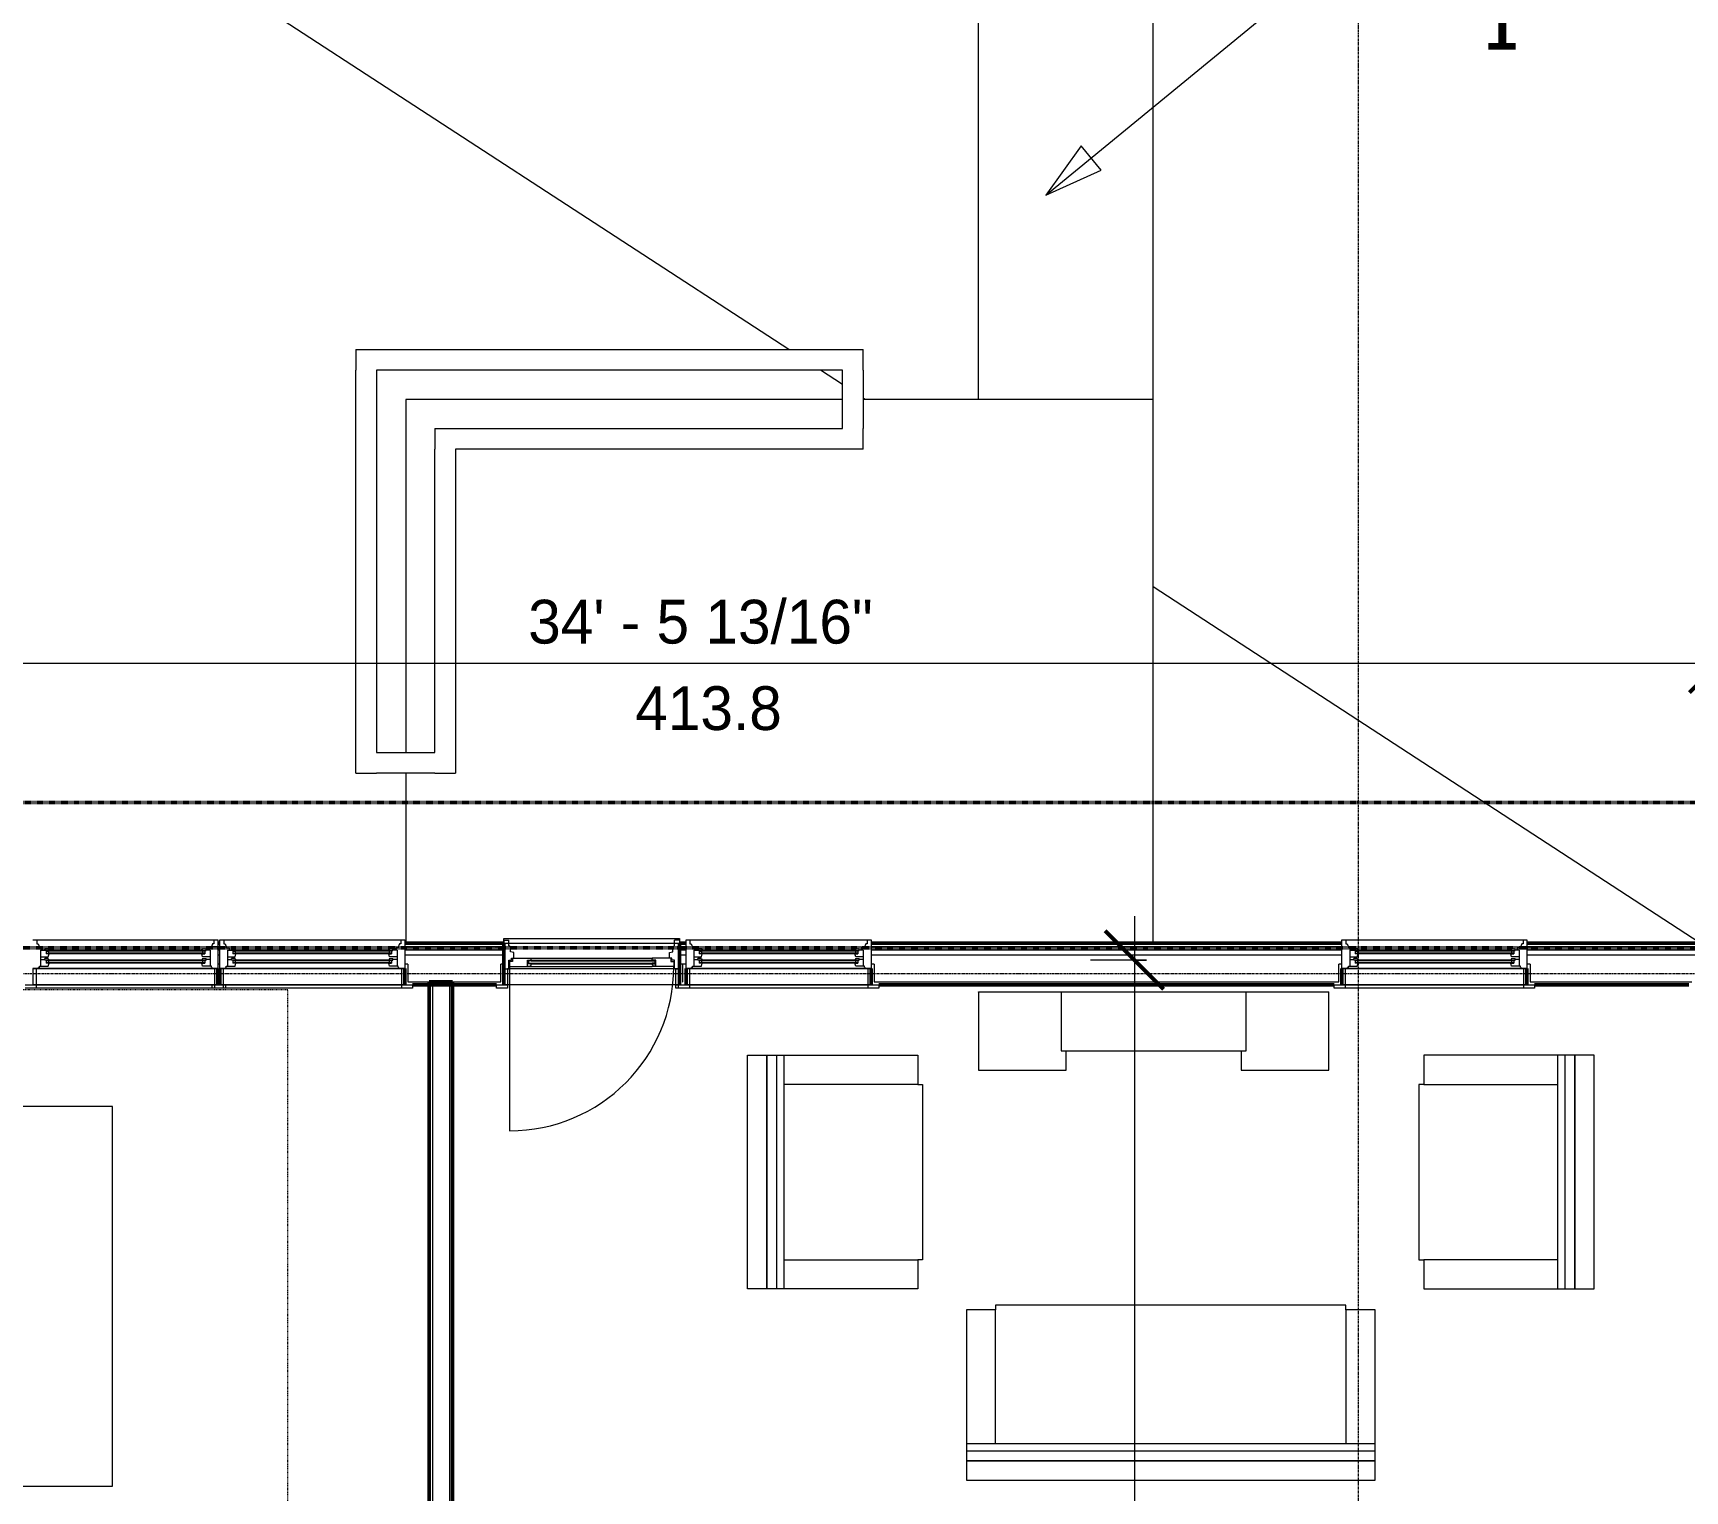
# Model space of a CAD drawing. Header units: inches. Extents: x -4266 to -1814, y 9706 to 12441.
# Drawn here: x -2445.7 to -2106.3, y 10709.9 to 11009.5 of the extents above; entities that cross this region are included whole.
import ezdxf

# ---------------------------------------------------------------- set-up
doc = ezdxf.new("R2010")
doc.units = ezdxf.units.IN
doc.header["$MEASUREMENT"] = 0
for name, pattern in [('Dash', [0.25, 0.125, -0.125]), ('Dash 1_16_', [0.125, 0.0625, -0.0625]), ('Grid Line 1_2_', [0.875, 0.5, -0.125, 0.125, -0.125])]:
    doc.linetypes.add(name, pattern=pattern)
for name, color, linetype, lineweight in [('A-ANNO-DIMS', 211, 'Continuous', 9), ('A-ANNO-DIMS-96', 211, 'Continuous', 9), ('A-DOOR-1', 7, 'Continuous', 9), ('A-DOOR-2', 50, 'Continuous', 20), ('A-DOOR-FRAM-1', 50, 'Continuous', 20), ('A-DOOR-FRAM-2', 7, 'Continuous', 9), ('A-DOOR-GLAZ-1', 7, 'Continuous', 9), ('A-FLOR-2', 10, 'Continuous', 13), ('A-GLAZ-1', 7, 'Continuous', 9), ('A-GLAZ-2', 50, 'Continuous', 20), ('A-WALL-3', 250, 'Continuous', 50), ('A-WALL-4', 10, 'Continuous', 13), ('C-PROP-LINE-2', 91, 'Dash 1_16_', 50), ('G-ANNO-TEXT', 231, 'Continuous', 9), ('I-FURN', 30, 'Continuous', 9), ('I-FURN-1', 7, 'Continuous', 9), ('I-FURN-HDLN-1', 7, 'Dash', 9), ('S-GRID-1', 1, 'Grid Line 1_2_', 9)]:
    doc.layers.add(name, color=color, linetype=linetype, lineweight=lineweight)
doc.styles.add('Century Gothic', font='ufonts.com_century-gothic.ttf', dxfattribs={"height": 9})
doc.styles.add('Century Gothic_B', font='GOTHICB.TTF', dxfattribs={"height": 9})
doc.dimstyles.new('OD__1_16__Tol__', dxfattribs={"dimscale": 12, "dimtxt": 9.397514, "dimasz": 1, "dimexe": 0.75, "dimexo": 0.5, "dimgap": 0.125, "dimtad": 1, "dimdec": 4, "dimrnd": 0.0625, "dimzin": 3, "dimdsep": 46, "dimlunit": 4, "dimtxsty": 'Century Gothic', "dimblk1": 'OBLIQUE', "dimblk2": 'OBLIQUE', "dimsah": 1, "dimcen": 0.09, "dimdle": 0.75, "dimazin": 0, "dimtfac": 1, "dimtdec": 4, "dimtix": 1, "dimtmove": 0, "dimatfit": 3, "dimfxl": 1, "dimtvp": 1, "dimtfill": 1, "dimfrac": 2, "dimtolj": 1, "dimtzin": 0, "dimarcsym": 2})

# ---------------------------------------------------------------- blocks, each defined once
blk = doc.blocks.new('DIMBLOCK5-FLOOR PLAN - 1ST FLOOR')
at = {"layer": 'A-ANNO-DIMS-96'}
for p, q in [((-2513.12, 10819.24), (-2513.12, 10888.99)), ((-2099.32, 10824.18), (-2099.32, 10888.99)), ((-2513.12, 10879.99), (-2090.32, 10879.99)), ((-2513.12, 10879.99), (-2513.12, 10819.24)), ((-2099.32, 10879.99), (-2099.32, 10824.18))]:
    blk.add_line(p, q, dxfattribs=at)
at = {"layer": 'A-ANNO-DIMS-96', "lineweight": 50}
for p, q in [((-2513.12, 10879.99), (-2507.12, 10885.99)), ((-2099.32, 10879.99), (-2093.32, 10885.99)), ((-2513.12, 10879.99), (-2519.12, 10873.99)), ((-2099.32, 10879.99), (-2105.32, 10873.99))]:
    blk.add_line(p, q, dxfattribs=at)
at = {"layer": 'A-ANNO-DIMS-96', "color": 0, "char_height": 9, "attachment_point": 1, "line_spacing_factor": 0.984502, "style": 'Century Gothic', "bg_fill": 3, "box_fill_scale": 1.25, "bg_fill_color": 256, "bg_fill_true_color": 13158600, "bg_fill_transparency": 0}
for s, insert, width in [('34\' - 5 13/16"', (-2343.96, 10893.02), 90.5741), ('413.8', (-2321.96, 10875.25), 37.7691)]:
    blk.add_mtext(s, dxfattribs=dict(at, insert=insert, width=width))
blk = doc.blocks.new('_Oblique')
at = {"color": 0, "linetype": 'ByBlock', "lineweight": -2}
blk.add_line((-0.5, -0.5), (0.5, 0.5), dxfattribs=at)
blk = doc.blocks.new('DIMBLOCK19-FLOOR PLAN - 1ST FLOOR')
at = {"layer": 'A-ANNO-DIMS-96', "lineweight": 50}
for p, q in [((-2219.4, 10818.99), (-2225.4, 10824.99)), ((-2219.4, 10818.99), (-2213.4, 10812.99)), ((-2219.4, 10415.79), (-2225.4, 10421.79)), ((-2219.4, 10415.79), (-2213.4, 10409.79))]:
    blk.add_line(p, q, dxfattribs=at)
at = {"layer": 'A-ANNO-DIMS-96'}
for p, q in [((-2219.4, 10827.99), (-2219.4, 10415.79)), ((-2216.92, 10818.99), (-2228.4, 10818.99)), ((-2219.4, 10818.99), (-2216.92, 10818.99)), ((-2216.92, 10415.79), (-2228.4, 10415.79)), ((-2219.4, 10415.79), (-2216.92, 10415.79))]:
    blk.add_line(p, q, dxfattribs=at)
at = {"layer": 'A-ANNO-DIMS-96', "color": 0, "char_height": 9, "attachment_point": 1, "rotation": 90, "line_spacing_factor": 0.984502, "style": 'Century Gothic', "bg_fill": 3, "box_fill_scale": 1.25, "bg_fill_color": 256, "bg_fill_true_color": 13158600, "bg_fill_transparency": 0}
for s, insert, width in [('33\' - 7 3/16"', (-2232.44, 10583.16), 82.1611), ('403.2', (-2214.67, 10601.65), 37.7691)]:
    blk.add_mtext(s, dxfattribs=dict(at, insert=insert, width=width))

msp = doc.modelspace()

# ---------------------------------------------------------------- linework, layer by layer
at = {"layer": 'A-FLOR-2'}
for p, q in [((-2215.52374, 10934.1894), (-2215.52374, 11164.5894)), ((-2251.52374, 11077.2894), (-2251.52374, 10934.1894)), ((-2290.43138, 10944.4394), (-2445.48905, 11045.41352)), ((-2279.37374, 10937.23862), (-2283.90501, 10940.1894)), ((-2279.37374, 10934.1894), (-2369.12374, 10934.1894)), ((-2274.6913, 10934.1894), (-2275.12374, 10934.471)), ((-2215.52374, 10934.1894), (-2275.12374, 10934.1894))]:
    msp.add_line(p, q, dxfattribs=at)
at = {"layer": 'A-WALL-4'}
for p, q in [((-2379.37374, 10944.4394), (-2275.12374, 10944.4394)), ((-2379.37374, 10944.4394), (-2379.37374, 10940.1894)), ((-2275.12374, 10940.1894), (-2275.12374, 10944.4394)), ((-2279.37374, 10940.1894), (-2375.12374, 10940.1894)), ((-2279.37374, 10928.1894), (-2279.37374, 10940.1894)), ((-2275.12374, 10940.1894), (-2275.12374, 10928.1894)), ((-2363.12374, 10928.1894), (-2279.37374, 10928.1894)), ((-2363.12374, 10928.1894), (-2363.12374, 10923.9394)), ((-2275.12374, 10923.9394), (-2275.12374, 10928.1894)), ((-2275.12374, 10923.9394), (-2358.87374, 10923.9394))]:
    msp.add_line(p, q, dxfattribs=at)
at = {"layer": 'G-ANNO-TEXT'}
for p, q in [((-2237.55947, 10976.16999), (-2185.87802, 11018.62261)), ((-2230.32769, 10986.27148), (-2237.55947, 10976.16999)), ((-2226.24582, 10981.30224), (-2230.32769, 10986.27148)), ((-2237.55947, 10976.16999), (-2226.24582, 10981.30224))]:
    msp.add_line(p, q, dxfattribs=at)
at = {"layer": 'I-FURN'}
for p, q in [((-2294.92374, 10799.4144), (-2294.92374, 10751.4144)), ((-2294.92374, 10799.4144), (-2291.42374, 10799.4144)), ((-2294.92374, 10751.4144), (-2294.92374, 10799.4144)), ((-2292.92374, 10799.4144), (-2292.92374, 10751.4144)), ((-2291.42374, 10799.4144), (-2263.92374, 10799.4144)), ((-2291.42374, 10799.4144), (-2291.42374, 10751.4144)), ((-2263.92374, 10799.4144), (-2263.92374, 10793.4144)), ((-2132.42374, 10799.4144), (-2159.92374, 10799.4144)), ((-2159.92374, 10799.4144), (-2159.92374, 10793.4144)), ((-2128.92374, 10799.4144), (-2132.42374, 10799.4144)), ((-2132.42374, 10799.4144), (-2132.42374, 10751.4144)), ((-2130.92374, 10799.4144), (-2130.92374, 10751.4144)), ((-2128.92374, 10799.4144), (-2128.92374, 10751.4144)), ((-2128.92374, 10751.4144), (-2128.92374, 10799.4144)), ((-2263.92374, 10793.4144), (-2291.42374, 10793.4144)), ((-2263.92374, 10793.4144), (-2262.92374, 10793.4144)), ((-2262.92374, 10793.4144), (-2262.92374, 10757.4144)), ((-2159.92374, 10793.4144), (-2160.92374, 10793.4144)), ((-2160.92374, 10793.4144), (-2160.92374, 10757.4144)), ((-2159.92374, 10793.4144), (-2132.42374, 10793.4144)), ((-2291.42374, 10757.4144), (-2263.92374, 10757.4144)), ((-2262.92374, 10757.4144), (-2263.92374, 10757.4144)), ((-2263.92374, 10757.4144), (-2263.92374, 10751.4144)), ((-2160.92374, 10757.4144), (-2159.92374, 10757.4144)), ((-2132.42374, 10757.4144), (-2159.92374, 10757.4144)), ((-2159.92374, 10757.4144), (-2159.92374, 10751.4144)), ((-2291.42374, 10751.4144), (-2294.92374, 10751.4144)), ((-2263.92374, 10751.4144), (-2291.42374, 10751.4144)), ((-2159.92374, 10751.4144), (-2132.42374, 10751.4144)), ((-2132.42374, 10751.4144), (-2128.92374, 10751.4144)), ((-2247.92374, 10747.0894), (-2253.92374, 10747.0894)), ((-2253.92374, 10747.0894), (-2253.92374, 10719.5894)), ((-2247.92374, 10748.0894), (-2247.92374, 10747.0894)), ((-2247.92374, 10719.5894), (-2247.92374, 10747.0894)), ((-2175.92374, 10747.0894), (-2175.92374, 10748.0894)), ((-2169.92374, 10747.0894), (-2175.92374, 10747.0894)), ((-2175.92374, 10747.0894), (-2175.92374, 10719.5894)), ((-2169.92374, 10719.5894), (-2169.92374, 10747.0894)), ((-2253.92374, 10719.5894), (-2253.92374, 10716.0894)), ((-2169.92374, 10716.0894), (-2169.92374, 10719.5894))]:
    msp.add_line(p, q, dxfattribs=at)
at = {"layer": 'I-FURN-1'}
for p, q in [((-2298.92374, 10799.4144), (-2294.92374, 10799.4144)), ((-2298.92374, 10751.4144), (-2298.92374, 10799.4144)), ((-2197.434, 10800.3644), (-2197.434, 10796.3644)), ((-2124.92374, 10799.4144), (-2128.92374, 10799.4144)), ((-2124.92374, 10751.4144), (-2124.92374, 10799.4144)), ((-2250.7735, 10796.33334), (-2250.28439, 10796.33334)), ((-2250.28439, 10796.33334), (-2250.28439, 10796.36448)), ((-2197.434, 10796.3644), (-2179.434, 10796.3644)), ((-2196.7711, 10796.36448), (-2196.7711, 10796.33259)), ((-2196.7711, 10796.33259), (-2195.77663, 10796.33259)), ((-2195.77663, 10796.33259), (-2195.77663, 10796.36448)), ((-2180.58362, 10796.36448), (-2180.58362, 10796.33334)), ((-2180.58362, 10796.33334), (-2180.09451, 10796.33334)), ((-2429.34989, 10788.8644), (-2508.87374, 10788.8644)), ((-2429.34989, 10710.8644), (-2429.34989, 10788.8644)), ((-2294.92374, 10751.4144), (-2298.92374, 10751.4144)), ((-2128.92374, 10751.4144), (-2124.92374, 10751.4144)), ((-2253.92374, 10716.0894), (-2253.92374, 10712.0894)), ((-2169.92374, 10712.0894), (-2169.92374, 10716.0894)), ((-2508.87374, 10710.8644), (-2429.34989, 10710.8644))]:
    msp.add_line(p, q, dxfattribs=at)

# ---------------------------------------------------------------- texts
at = {"layer": 'G-ANNO-TEXT', "insert": (-2147.41155, 11015.09011), "char_height": 9, "width": 8.787, "attachment_point": 1, "style": 'Century Gothic_B'}
msp.add_mtext('\\fCentury Gothic|b1|i0|c0|p34|;1', dxfattribs=at)

# ---------------------------------------------------------------- dimensions: what is measured, and where the dimension line sits
at = {"layer": 'A-ANNO-DIMS'}
dim = msp.add_linear_dim(base=(-2099.32374, 10879.98515), p1=(-2513.12374, 10813.2394), p2=(-2099.32374, 10818.1769), dimstyle='OD__1_16__Tol__', override={"dimpost": '<>\\X', "dimfxl": 413.829456}, dxfattribs=at)
dim.commit()
dim.dimension.update_dxf_attribs({"geometry": 'DIMBLOCK5-FLOOR PLAN - 1ST FLOOR', "text_midpoint": (-2306.22374, 10879.98515)})

# ---------------------------------------------------------------- next in the draw order: linework, layer by layer
at = {"layer": 'A-DOOR-1'}
msp.add_line((-2347.78624, 10817.64565), (-2347.78624, 10783.89565), dxfattribs=at)
msp.add_arc((-2347.78624, 10817.64565), 33.75, 270, 0, dxfattribs=at)
at = {"layer": 'A-DOOR-2'}
for p, q in [((-2347.16988, 10818.71865), (-2347.78624, 10818.7079)), ((-2347.78624, 10818.7079), (-2347.78624, 10817.64565)), ((-2347.16988, 10819.36415), (-2347.16988, 10818.71865)), ((-2347.16988, 10819.36415), (-2343.34874, 10819.36415)), ((-2344.09874, 10818.9579), (-2343.34874, 10818.9579)), ((-2344.09874, 10817.64565), (-2344.09874, 10818.9579)), ((-2343.34874, 10818.2079), (-2344.09874, 10818.2079)), ((-2343.37974, 10817.9599), (-2343.34874, 10818.1459)), ((-2343.34874, 10819.0519), (-2343.37908, 10819.36415)), ((-2343.34874, 10819.3644), (-2318.47374, 10819.3644)), ((-2343.34874, 10818.9579), (-2343.34874, 10819.0519)), ((-2343.34874, 10818.1459), (-2343.34874, 10818.2079)), ((-2314.65259, 10819.36415), (-2318.47374, 10819.36415)), ((-2318.47374, 10819.0519), (-2318.44339, 10819.36415)), ((-2318.47374, 10818.9579), (-2318.47374, 10819.0519)), ((-2317.72374, 10818.9579), (-2318.47374, 10818.9579)), ((-2318.47374, 10818.2079), (-2317.72374, 10818.2079)), ((-2318.47374, 10818.1459), (-2318.47374, 10818.2079)), ((-2318.44274, 10817.9599), (-2318.47374, 10818.1459)), ((-2317.72374, 10817.64565), (-2317.72374, 10818.9579)), ((-2314.65259, 10819.36415), (-2314.65259, 10818.71865)), ((-2314.65259, 10818.71865), (-2314.03624, 10818.7079)), ((-2314.03624, 10818.7079), (-2314.03624, 10817.64565)), ((-2347.78624, 10817.64565), (-2343.34874, 10817.64565)), ((-2344.09874, 10817.7079), (-2343.58477, 10817.7079)), ((-2344.09874, 10817.64565), (-2344.09874, 10817.7079)), ((-2343.58477, 10817.7079), (-2343.37974, 10817.9599)), ((-2343.34874, 10817.64565), (-2318.47374, 10817.64565)), ((-2314.03624, 10817.64565), (-2318.47374, 10817.64565)), ((-2318.23771, 10817.7079), (-2318.44274, 10817.9599)), ((-2317.72374, 10817.7079), (-2318.23771, 10817.7079)), ((-2317.72374, 10817.64565), (-2317.72374, 10817.7079))]:
    msp.add_line(p, q, dxfattribs=at)
at = {"layer": 'A-DOOR-FRAM-1'}
for p, q in [((-2350.59874, 10821.7394), (-2348.97374, 10821.7394)), ((-2348.97374, 10822.4894), (-2348.97374, 10823.39565)), ((-2348.97374, 10823.39565), (-2312.84874, 10823.39565)), ((-2348.97374, 10823.0519), (-2348.97374, 10817.1769)), ((-2348.97374, 10823.0519), (-2347.94249, 10823.0519)), ((-2347.94249, 10821.93025), (-2347.94249, 10823.0519)), ((-2347.59874, 10821.68955), (-2347.94249, 10821.93025)), ((-2347.59874, 10820.6884), (-2347.59874, 10821.68955)), ((-2314.22374, 10821.68955), (-2313.87999, 10821.93025)), ((-2314.22374, 10820.6884), (-2314.22374, 10821.68955)), ((-2313.87999, 10821.93025), (-2313.87999, 10823.0519)), ((-2312.84874, 10823.0519), (-2313.87999, 10823.0519)), ((-2312.84874, 10823.39565), (-2312.84874, 10822.4894)), ((-2312.84874, 10823.0519), (-2312.84874, 10817.1769)), ((-2311.52296, 10821.7394), (-2312.84874, 10821.7394)), ((-2347.94249, 10818.9589), (-2347.36374, 10818.9589)), ((-2347.94249, 10817.1769), (-2347.94249, 10818.9589)), ((-2346.91124, 10820.53322), (-2347.59874, 10820.6884)), ((-2347.36374, 10818.9589), (-2347.36374, 10819.3959)), ((-2347.36374, 10819.3959), (-2346.91124, 10819.3959)), ((-2346.91124, 10819.3959), (-2346.91124, 10820.53322)), ((-2314.91124, 10820.53322), (-2314.22374, 10820.6884)), ((-2314.91124, 10819.3959), (-2314.91124, 10820.53322)), ((-2314.45874, 10819.3959), (-2314.91124, 10819.3959)), ((-2314.45874, 10818.9589), (-2314.45874, 10819.3959)), ((-2313.87999, 10818.9589), (-2314.45874, 10818.9589)), ((-2313.87999, 10817.1769), (-2313.87999, 10818.9589)), ((-2348.97374, 10817.1769), (-2347.94249, 10817.1769)), ((-2348.84874, 10817.1769), (-2348.97374, 10817.1769)), ((-2313.59874, 10817.1769), (-2348.22374, 10817.1769)), ((-2312.84874, 10817.1769), (-2313.87999, 10817.1769)), ((-2313.22374, 10817.1769), (-2312.84874, 10817.1769)), ((-2312.84874, 10817.1769), (-2312.97374, 10817.1769))]:
    msp.add_line(p, q, dxfattribs=at)
at = {"layer": 'A-DOOR-FRAM-2'}
for p, q in [((-2348.84874, 10813.8644), (-2348.84874, 10817.1769)), ((-2348.84874, 10817.1769), (-2348.22374, 10817.1769)), ((-2348.22374, 10817.1769), (-2348.22374, 10813.8644)), ((-2313.59874, 10813.8644), (-2313.59874, 10817.1769)), ((-2313.59874, 10817.1769), (-2312.97374, 10817.1769)), ((-2312.97374, 10817.1769), (-2312.97374, 10813.8644)), ((-2350.47374, 10813.2394), (-2350.47374, 10813.8644)), ((-2350.47374, 10813.8644), (-2348.22374, 10813.8644)), ((-2348.22374, 10813.2394), (-2350.47374, 10813.2394)), ((-2348.22374, 10813.8644), (-2348.84874, 10813.8644)), ((-2348.22374, 10813.8644), (-2348.22374, 10813.2394)), ((-2313.08546, 10813.8644), (-2313.59874, 10813.8644)), ((-2313.59874, 10813.2394), (-2313.59874, 10813.8644)), ((-2313.59874, 10813.8644), (-2313.08546, 10813.8644)), ((-2313.08546, 10813.2394), (-2313.59874, 10813.2394))]:
    msp.add_line(p, q, dxfattribs=at)
at = {"layer": 'A-DOOR-GLAZ-1'}
for p, q in [((-2343.34874, 10818.8019), (-2344.09874, 10818.8019)), ((-2344.09874, 10818.3644), (-2343.34874, 10818.3644)), ((-2343.88874, 10818.8019), (-2343.88874, 10818.3644)), ((-2343.34874, 10818.95815), (-2318.47374, 10818.95815)), ((-2343.34874, 10818.8019), (-2318.47374, 10818.8019)), ((-2343.34874, 10818.3644), (-2318.47374, 10818.3644)), ((-2343.34874, 10818.20815), (-2318.47374, 10818.20815)), ((-2318.47374, 10818.8019), (-2317.72374, 10818.8019)), ((-2317.72374, 10818.3644), (-2318.47374, 10818.3644)), ((-2317.93374, 10818.8019), (-2317.93374, 10818.3644))]:
    msp.add_line(p, q, dxfattribs=at)
at = {"layer": 'A-FLOR-2'}
for p, q in [((-2369.12374, 10934.1894), (-2369.12374, 10861.6394)), ((-2369.12374, 10857.3894), (-2369.12374, 10822.4894))]:
    msp.add_line(p, q, dxfattribs=at)
at = {"layer": 'A-GLAZ-1'}
for p, q in [((-2443.01671, 10820.8019), (-2442.42296, 10820.8019)), ((-2443.01671, 10820.4269), (-2442.42296, 10820.4269)), ((-2443.01671, 10818.8644), (-2442.42296, 10818.8644)), ((-2443.01671, 10818.4894), (-2442.42296, 10818.4894)), ((-2442.54796, 10820.8019), (-2442.54796, 10820.4269)), ((-2442.54796, 10818.8644), (-2442.54796, 10818.4894)), ((-2411.02452, 10820.9269), (-2442.42296, 10820.9269)), ((-2411.02452, 10820.8019), (-2442.42296, 10820.8019)), ((-2411.02452, 10820.4269), (-2442.42296, 10820.4269)), ((-2411.02452, 10820.3019), (-2442.42296, 10820.3019)), ((-2411.02452, 10818.9894), (-2442.42296, 10818.9894)), ((-2411.02452, 10818.8644), (-2442.42296, 10818.8644)), ((-2411.02452, 10818.4894), (-2442.42296, 10818.4894)), ((-2411.02452, 10818.3644), (-2442.42296, 10818.3644)), ((-2410.43077, 10820.8019), (-2411.02452, 10820.8019)), ((-2410.43077, 10820.4269), (-2411.02452, 10820.4269)), ((-2410.43077, 10818.8644), (-2411.02452, 10818.8644)), ((-2410.43077, 10818.4894), (-2411.02452, 10818.4894)), ((-2410.89952, 10820.8019), (-2410.89952, 10820.4269)), ((-2410.89952, 10818.8644), (-2410.89952, 10818.4894)), ((-2404.61671, 10820.8019), (-2404.02296, 10820.8019)), ((-2404.61671, 10820.4269), (-2404.02296, 10820.4269)), ((-2404.61671, 10818.8644), (-2404.02296, 10818.8644)), ((-2404.61671, 10818.4894), (-2404.02296, 10818.4894)), ((-2404.14796, 10820.8019), (-2404.14796, 10820.4269)), ((-2404.14796, 10818.8644), (-2404.14796, 10818.4894)), ((-2372.62452, 10820.9269), (-2404.02296, 10820.9269)), ((-2372.62452, 10820.8019), (-2404.02296, 10820.8019)), ((-2372.62452, 10820.4269), (-2404.02296, 10820.4269)), ((-2372.62452, 10820.3019), (-2404.02296, 10820.3019)), ((-2372.62452, 10818.9894), (-2404.02296, 10818.9894)), ((-2372.62452, 10818.8644), (-2404.02296, 10818.8644)), ((-2372.62452, 10818.4894), (-2404.02296, 10818.4894)), ((-2372.62452, 10818.3644), (-2404.02296, 10818.3644)), ((-2372.03077, 10820.8019), (-2372.62452, 10820.8019)), ((-2372.03077, 10820.4269), (-2372.62452, 10820.4269)), ((-2372.03077, 10818.8644), (-2372.62452, 10818.8644)), ((-2372.03077, 10818.4894), (-2372.62452, 10818.4894)), ((-2372.49952, 10820.8019), (-2372.49952, 10820.4269)), ((-2372.49952, 10818.8644), (-2372.49952, 10818.4894)), ((-2308.80421, 10820.8019), (-2308.21046, 10820.8019)), ((-2308.80421, 10820.4269), (-2308.21046, 10820.4269)), ((-2308.80421, 10818.8644), (-2308.21046, 10818.8644)), ((-2308.80421, 10818.4894), (-2308.21046, 10818.4894)), ((-2308.33546, 10820.8019), (-2308.33546, 10820.4269)), ((-2308.33546, 10818.8644), (-2308.33546, 10818.4894)), ((-2276.81202, 10820.9269), (-2308.21046, 10820.9269)), ((-2276.81202, 10820.8019), (-2308.21046, 10820.8019)), ((-2276.81202, 10820.4269), (-2308.21046, 10820.4269)), ((-2276.81202, 10820.3019), (-2308.21046, 10820.3019)), ((-2276.81202, 10818.9894), (-2308.21046, 10818.9894)), ((-2276.81202, 10818.8644), (-2308.21046, 10818.8644)), ((-2276.81202, 10818.4894), (-2308.21046, 10818.4894)), ((-2276.81202, 10818.3644), (-2308.21046, 10818.3644)), ((-2276.21827, 10820.8019), (-2276.81202, 10820.8019)), ((-2276.21827, 10820.4269), (-2276.81202, 10820.4269)), ((-2276.21827, 10818.8644), (-2276.81202, 10818.8644)), ((-2276.21827, 10818.4894), (-2276.81202, 10818.4894)), ((-2276.68702, 10820.8019), (-2276.68702, 10820.4269)), ((-2276.68702, 10818.8644), (-2276.68702, 10818.4894)), ((-2174.02921, 10820.8019), (-2173.43546, 10820.8019)), ((-2174.02921, 10820.4269), (-2173.43546, 10820.4269)), ((-2174.02921, 10818.8644), (-2173.43546, 10818.8644)), ((-2174.02921, 10818.4894), (-2173.43546, 10818.4894)), ((-2173.56046, 10820.8019), (-2173.56046, 10820.4269)), ((-2173.56046, 10818.8644), (-2173.56046, 10818.4894)), ((-2142.03702, 10820.9269), (-2173.43546, 10820.9269)), ((-2142.03702, 10820.8019), (-2173.43546, 10820.8019)), ((-2142.03702, 10820.4269), (-2173.43546, 10820.4269)), ((-2142.03702, 10820.3019), (-2173.43546, 10820.3019)), ((-2142.03702, 10818.9894), (-2173.43546, 10818.9894)), ((-2142.03702, 10818.8644), (-2173.43546, 10818.8644)), ((-2142.03702, 10818.4894), (-2173.43546, 10818.4894)), ((-2142.03702, 10818.3644), (-2173.43546, 10818.3644)), ((-2141.44327, 10820.8019), (-2142.03702, 10820.8019)), ((-2141.44327, 10820.4269), (-2142.03702, 10820.4269)), ((-2141.44327, 10818.8644), (-2142.03702, 10818.8644)), ((-2141.44327, 10818.4894), (-2142.03702, 10818.4894)), ((-2141.91202, 10820.8019), (-2141.91202, 10820.4269)), ((-2141.91202, 10818.8644), (-2141.91202, 10818.4894)), ((-2445.67296, 10813.8644), (-2445.67296, 10817.2394)), ((-2445.67296, 10817.2394), (-2407.77452, 10817.2394)), ((-2445.04796, 10817.2394), (-2445.04796, 10813.8644)), ((-2408.39952, 10817.2394), (-2408.39952, 10813.8644)), ((-2407.77452, 10817.2394), (-2407.77452, 10813.8644)), ((-2407.27296, 10813.8644), (-2407.27296, 10817.2394)), ((-2407.27296, 10817.2394), (-2369.37452, 10817.2394)), ((-2406.64796, 10817.2394), (-2406.64796, 10813.8644)), ((-2369.99952, 10817.2394), (-2369.99952, 10813.8644)), ((-2369.37452, 10817.2394), (-2369.37452, 10813.8644)), ((-2311.46046, 10813.8644), (-2311.46046, 10817.2394)), ((-2311.46046, 10817.2394), (-2273.56202, 10817.2394)), ((-2310.83546, 10817.2394), (-2310.83546, 10813.8644)), ((-2274.18702, 10817.2394), (-2274.18702, 10813.8644)), ((-2273.56202, 10817.2394), (-2273.56202, 10813.8644)), ((-2176.68546, 10813.8644), (-2176.68546, 10817.2394)), ((-2176.68546, 10817.2394), (-2138.78702, 10817.2394)), ((-2176.06046, 10817.2394), (-2176.06046, 10813.8644)), ((-2139.41202, 10817.2394), (-2139.41202, 10813.8644)), ((-2138.78702, 10817.2394), (-2138.78702, 10813.8644)), ((-2447.29796, 10813.8644), (-2406.14952, 10813.8644)), ((-2406.14952, 10813.2394), (-2447.29796, 10813.2394)), ((-2407.77452, 10813.8644), (-2445.67296, 10813.8644)), ((-2445.04796, 10813.8644), (-2445.04796, 10813.2394)), ((-2408.89796, 10813.2394), (-2408.89796, 10813.8644)), ((-2408.89796, 10813.8644), (-2367.74952, 10813.8644)), ((-2367.74952, 10813.2394), (-2408.89796, 10813.2394)), ((-2408.39952, 10813.8644), (-2408.39952, 10813.2394)), ((-2369.37452, 10813.8644), (-2407.27296, 10813.8644)), ((-2406.64796, 10813.8644), (-2406.64796, 10813.2394)), ((-2406.14952, 10813.8644), (-2406.14952, 10813.2394)), ((-2369.99952, 10813.8644), (-2369.99952, 10813.2394)), ((-2367.74952, 10813.8644), (-2367.74952, 10813.2394)), ((-2313.08546, 10813.2394), (-2313.08546, 10813.8644)), ((-2313.08546, 10813.8644), (-2271.93702, 10813.8644)), ((-2271.93702, 10813.2394), (-2313.08546, 10813.2394)), ((-2273.56202, 10813.8644), (-2311.46046, 10813.8644)), ((-2310.83546, 10813.8644), (-2310.83546, 10813.2394)), ((-2274.18702, 10813.8644), (-2274.18702, 10813.2394)), ((-2271.93702, 10813.8644), (-2271.93702, 10813.2394)), ((-2178.31046, 10813.2394), (-2178.31046, 10813.8644)), ((-2178.31046, 10813.8644), (-2137.16202, 10813.8644)), ((-2137.16202, 10813.2394), (-2178.31046, 10813.2394)), ((-2138.78702, 10813.8644), (-2176.68546, 10813.8644)), ((-2176.06046, 10813.8644), (-2176.06046, 10813.2394)), ((-2139.41202, 10813.8644), (-2139.41202, 10813.2394)), ((-2137.16202, 10813.8644), (-2137.16202, 10813.2394))]:
    msp.add_line(p, q, dxfattribs=at)
at = {"layer": 'A-GLAZ-2'}
for p, q in [((-2445.73546, 10823.1144), (-2407.71202, 10823.1144)), ((-2444.92296, 10823.1144), (-2444.92296, 10822.3019)), ((-2444.92296, 10822.3019), (-2444.64827, 10822.3019)), ((-2444.64827, 10822.3019), (-2444.32921, 10821.4894)), ((-2444.32921, 10821.4894), (-2443.86046, 10821.4894)), ((-2443.86046, 10821.4894), (-2443.86046, 10821.0519)), ((-2409.58702, 10821.4894), (-2409.58702, 10821.0519)), ((-2409.11827, 10821.4894), (-2409.58702, 10821.4894)), ((-2408.7992, 10822.3019), (-2409.11827, 10821.4894)), ((-2407.33546, 10821.7394), (-2408.83546, 10821.7394)), ((-2408.52452, 10822.3019), (-2408.7992, 10822.3019)), ((-2408.52452, 10823.1144), (-2408.52452, 10822.3019)), ((-2407.71202, 10823.1144), (-2407.71202, 10817.2394)), ((-2407.71202, 10821.7394), (-2406.21202, 10821.7394)), ((-2407.33546, 10817.2394), (-2407.33546, 10823.1144)), ((-2407.33546, 10823.1144), (-2369.31202, 10823.1144)), ((-2406.52296, 10823.1144), (-2406.52296, 10822.3019)), ((-2406.52296, 10822.3019), (-2406.24827, 10822.3019)), ((-2406.24827, 10822.3019), (-2405.92921, 10821.4894)), ((-2405.92921, 10821.4894), (-2405.46046, 10821.4894)), ((-2405.46046, 10821.4894), (-2405.46046, 10821.0519)), ((-2371.18702, 10821.4894), (-2371.18702, 10821.0519)), ((-2370.71827, 10821.4894), (-2371.18702, 10821.4894)), ((-2370.3992, 10822.3019), (-2370.71827, 10821.4894)), ((-2370.12452, 10822.3019), (-2370.3992, 10822.3019)), ((-2370.12452, 10823.1144), (-2370.12452, 10822.3019)), ((-2369.31202, 10823.1144), (-2369.31202, 10817.2394)), ((-2369.31202, 10821.7394), (-2367.81202, 10821.7394)), ((-2311.52296, 10821.7394), (-2313.02296, 10821.7394)), ((-2311.52296, 10817.2394), (-2311.52296, 10823.1144)), ((-2311.52296, 10823.1144), (-2273.49952, 10823.1144)), ((-2310.71046, 10823.1144), (-2310.71046, 10822.3019)), ((-2310.71046, 10822.3019), (-2310.43577, 10822.3019)), ((-2310.43577, 10822.3019), (-2310.11671, 10821.4894)), ((-2310.11671, 10821.4894), (-2309.64796, 10821.4894)), ((-2309.64796, 10821.4894), (-2309.64796, 10821.0519)), ((-2275.37452, 10821.4894), (-2275.37452, 10821.0519)), ((-2274.90577, 10821.4894), (-2275.37452, 10821.4894)), ((-2274.5867, 10822.3019), (-2274.90577, 10821.4894)), ((-2274.31202, 10822.3019), (-2274.5867, 10822.3019)), ((-2274.31202, 10823.1144), (-2274.31202, 10822.3019)), ((-2273.49952, 10823.1144), (-2273.49952, 10817.2394)), ((-2273.49952, 10821.7394), (-2271.99952, 10821.7394)), ((-2176.74796, 10821.7394), (-2178.24796, 10821.7394)), ((-2176.74796, 10817.2394), (-2176.74796, 10823.1144)), ((-2176.74796, 10823.1144), (-2138.72452, 10823.1144)), ((-2175.93546, 10823.1144), (-2175.93546, 10822.3019)), ((-2175.93546, 10822.3019), (-2175.66077, 10822.3019)), ((-2175.66077, 10822.3019), (-2175.34171, 10821.4894)), ((-2175.34171, 10821.4894), (-2174.87296, 10821.4894)), ((-2174.87296, 10821.4894), (-2174.87296, 10821.0519)), ((-2140.59952, 10821.4894), (-2140.59952, 10821.0519)), ((-2140.13077, 10821.4894), (-2140.59952, 10821.4894)), ((-2139.8117, 10822.3019), (-2140.13077, 10821.4894)), ((-2139.53702, 10822.3019), (-2139.8117, 10822.3019)), ((-2139.53702, 10823.1144), (-2139.53702, 10822.3019)), ((-2138.72452, 10823.1144), (-2138.72452, 10817.2394)), ((-2138.72452, 10821.7394), (-2137.22452, 10821.7394)), ((-2444.14171, 10821.0519), (-2443.29796, 10821.0519)), ((-2444.14171, 10821.0519), (-2444.14171, 10817.7394)), ((-2444.14171, 10819.6769), (-2442.57921, 10819.6769)), ((-2444.14171, 10819.1144), (-2443.29796, 10819.1144)), ((-2442.57921, 10821.27065), (-2443.29796, 10821.27065)), ((-2443.29796, 10820.9269), (-2443.29796, 10821.27065)), ((-2442.42608, 10820.9269), (-2443.29796, 10820.9269)), ((-2442.57921, 10819.33315), (-2443.29796, 10819.33315)), ((-2443.29796, 10818.9894), (-2443.29796, 10819.33315)), ((-2442.42608, 10818.9894), (-2443.29796, 10818.9894)), ((-2443.01671, 10820.9269), (-2443.01671, 10820.3019)), ((-2442.42296, 10820.3019), (-2443.01671, 10820.3019)), ((-2443.01671, 10818.9894), (-2443.01671, 10818.3644)), ((-2442.42296, 10818.3644), (-2443.01671, 10818.3644)), ((-2442.57921, 10821.27065), (-2442.42608, 10820.9269)), ((-2442.57921, 10819.6769), (-2442.42296, 10820.3019)), ((-2442.57921, 10819.33315), (-2442.42608, 10818.9894)), ((-2442.57921, 10817.7394), (-2442.42296, 10818.3644)), ((-2411.02452, 10820.3019), (-2410.43077, 10820.3019)), ((-2410.86827, 10819.6769), (-2411.02452, 10820.3019)), ((-2411.02452, 10818.3644), (-2410.43077, 10818.3644)), ((-2410.86827, 10817.7394), (-2411.02452, 10818.3644)), ((-2410.86827, 10821.27065), (-2411.02139, 10820.9269)), ((-2411.02139, 10820.9269), (-2410.14952, 10820.9269)), ((-2410.86827, 10819.33315), (-2411.02139, 10818.9894)), ((-2411.02139, 10818.9894), (-2410.14952, 10818.9894)), ((-2410.86827, 10821.27065), (-2410.14952, 10821.27065)), ((-2409.30577, 10819.6769), (-2410.86827, 10819.6769)), ((-2410.86827, 10819.33315), (-2410.14952, 10819.33315)), ((-2410.43077, 10820.9269), (-2410.43077, 10820.3019)), ((-2410.43077, 10818.9894), (-2410.43077, 10818.3644)), ((-2410.14952, 10820.9269), (-2410.14952, 10821.27065)), ((-2409.30577, 10821.0519), (-2410.14952, 10821.0519)), ((-2410.14952, 10818.9894), (-2410.14952, 10819.33315)), ((-2409.30577, 10819.1144), (-2410.14952, 10819.1144)), ((-2409.30577, 10821.0519), (-2409.30577, 10817.7394)), ((-2405.74171, 10821.0519), (-2404.89796, 10821.0519)), ((-2405.74171, 10821.0519), (-2405.74171, 10817.7394)), ((-2405.74171, 10819.6769), (-2404.17921, 10819.6769)), ((-2405.74171, 10819.1144), (-2404.89796, 10819.1144)), ((-2404.17921, 10821.27065), (-2404.89796, 10821.27065)), ((-2404.89796, 10820.9269), (-2404.89796, 10821.27065)), ((-2404.02608, 10820.9269), (-2404.89796, 10820.9269)), ((-2404.17921, 10819.33315), (-2404.89796, 10819.33315)), ((-2404.89796, 10818.9894), (-2404.89796, 10819.33315)), ((-2404.02608, 10818.9894), (-2404.89796, 10818.9894)), ((-2404.61671, 10820.9269), (-2404.61671, 10820.3019)), ((-2404.02296, 10820.3019), (-2404.61671, 10820.3019)), ((-2404.61671, 10818.9894), (-2404.61671, 10818.3644)), ((-2404.02296, 10818.3644), (-2404.61671, 10818.3644)), ((-2404.17921, 10821.27065), (-2404.02608, 10820.9269)), ((-2404.17921, 10819.6769), (-2404.02296, 10820.3019)), ((-2404.17921, 10819.33315), (-2404.02608, 10818.9894)), ((-2404.17921, 10817.7394), (-2404.02296, 10818.3644)), ((-2372.62452, 10820.3019), (-2372.03077, 10820.3019)), ((-2372.46827, 10819.6769), (-2372.62452, 10820.3019)), ((-2372.62452, 10818.3644), (-2372.03077, 10818.3644)), ((-2372.46827, 10817.7394), (-2372.62452, 10818.3644)), ((-2372.46827, 10821.27065), (-2372.62139, 10820.9269)), ((-2372.62139, 10820.9269), (-2371.74952, 10820.9269)), ((-2372.46827, 10819.33315), (-2372.62139, 10818.9894)), ((-2372.62139, 10818.9894), (-2371.74952, 10818.9894)), ((-2372.46827, 10821.27065), (-2371.74952, 10821.27065)), ((-2370.90577, 10819.6769), (-2372.46827, 10819.6769)), ((-2372.46827, 10819.33315), (-2371.74952, 10819.33315)), ((-2372.03077, 10820.9269), (-2372.03077, 10820.3019)), ((-2372.03077, 10818.9894), (-2372.03077, 10818.3644)), ((-2371.74952, 10820.9269), (-2371.74952, 10821.27065)), ((-2370.90577, 10821.0519), (-2371.74952, 10821.0519)), ((-2371.74952, 10818.9894), (-2371.74952, 10819.33315)), ((-2370.90577, 10819.1144), (-2371.74952, 10819.1144)), ((-2370.90577, 10821.0519), (-2370.90577, 10817.7394)), ((-2309.92921, 10821.0519), (-2309.08546, 10821.0519)), ((-2309.92921, 10821.0519), (-2309.92921, 10817.7394)), ((-2309.92921, 10819.6769), (-2308.36671, 10819.6769)), ((-2309.92921, 10819.1144), (-2309.08546, 10819.1144)), ((-2308.36671, 10821.27065), (-2309.08546, 10821.27065)), ((-2309.08546, 10820.9269), (-2309.08546, 10821.27065)), ((-2308.21358, 10820.9269), (-2309.08546, 10820.9269)), ((-2308.36671, 10819.33315), (-2309.08546, 10819.33315)), ((-2309.08546, 10818.9894), (-2309.08546, 10819.33315)), ((-2308.21358, 10818.9894), (-2309.08546, 10818.9894)), ((-2308.80421, 10820.9269), (-2308.80421, 10820.3019)), ((-2308.21046, 10820.3019), (-2308.80421, 10820.3019)), ((-2308.80421, 10818.9894), (-2308.80421, 10818.3644)), ((-2308.21046, 10818.3644), (-2308.80421, 10818.3644)), ((-2308.36671, 10821.27065), (-2308.21358, 10820.9269)), ((-2308.36671, 10819.6769), (-2308.21046, 10820.3019)), ((-2308.36671, 10819.33315), (-2308.21358, 10818.9894)), ((-2308.36671, 10817.7394), (-2308.21046, 10818.3644)), ((-2276.81202, 10820.3019), (-2276.21827, 10820.3019)), ((-2276.65577, 10819.6769), (-2276.81202, 10820.3019)), ((-2276.81202, 10818.3644), (-2276.21827, 10818.3644)), ((-2276.65577, 10817.7394), (-2276.81202, 10818.3644)), ((-2276.65577, 10821.27065), (-2276.80889, 10820.9269)), ((-2276.80889, 10820.9269), (-2275.93702, 10820.9269)), ((-2276.65577, 10819.33315), (-2276.80889, 10818.9894)), ((-2276.80889, 10818.9894), (-2275.93702, 10818.9894)), ((-2276.65577, 10821.27065), (-2275.93702, 10821.27065)), ((-2275.09327, 10819.6769), (-2276.65577, 10819.6769)), ((-2276.65577, 10819.33315), (-2275.93702, 10819.33315)), ((-2276.21827, 10820.9269), (-2276.21827, 10820.3019)), ((-2276.21827, 10818.9894), (-2276.21827, 10818.3644)), ((-2275.93702, 10820.9269), (-2275.93702, 10821.27065)), ((-2275.09327, 10821.0519), (-2275.93702, 10821.0519)), ((-2275.93702, 10818.9894), (-2275.93702, 10819.33315)), ((-2275.09327, 10819.1144), (-2275.93702, 10819.1144)), ((-2275.09327, 10821.0519), (-2275.09327, 10817.7394)), ((-2175.15421, 10821.0519), (-2174.31046, 10821.0519)), ((-2175.15421, 10821.0519), (-2175.15421, 10817.7394)), ((-2175.15421, 10819.6769), (-2173.59171, 10819.6769)), ((-2175.15421, 10819.1144), (-2174.31046, 10819.1144)), ((-2173.59171, 10821.27065), (-2174.31046, 10821.27065)), ((-2174.31046, 10820.9269), (-2174.31046, 10821.27065)), ((-2173.43858, 10820.9269), (-2174.31046, 10820.9269)), ((-2173.59171, 10819.33315), (-2174.31046, 10819.33315)), ((-2174.31046, 10818.9894), (-2174.31046, 10819.33315)), ((-2173.43858, 10818.9894), (-2174.31046, 10818.9894)), ((-2174.02921, 10820.9269), (-2174.02921, 10820.3019)), ((-2173.43546, 10820.3019), (-2174.02921, 10820.3019)), ((-2174.02921, 10818.9894), (-2174.02921, 10818.3644)), ((-2173.43546, 10818.3644), (-2174.02921, 10818.3644)), ((-2173.59171, 10821.27065), (-2173.43858, 10820.9269)), ((-2173.59171, 10819.6769), (-2173.43546, 10820.3019)), ((-2173.59171, 10819.33315), (-2173.43858, 10818.9894)), ((-2173.59171, 10817.7394), (-2173.43546, 10818.3644)), ((-2142.03702, 10820.3019), (-2141.44327, 10820.3019)), ((-2141.88077, 10819.6769), (-2142.03702, 10820.3019)), ((-2142.03702, 10818.3644), (-2141.44327, 10818.3644)), ((-2141.88077, 10817.7394), (-2142.03702, 10818.3644)), ((-2141.88077, 10821.27065), (-2142.03389, 10820.9269)), ((-2142.03389, 10820.9269), (-2141.16202, 10820.9269)), ((-2141.88077, 10819.33315), (-2142.03389, 10818.9894)), ((-2142.03389, 10818.9894), (-2141.16202, 10818.9894)), ((-2141.88077, 10821.27065), (-2141.16202, 10821.27065)), ((-2140.31827, 10819.6769), (-2141.88077, 10819.6769)), ((-2141.88077, 10819.33315), (-2141.16202, 10819.33315)), ((-2141.44327, 10820.9269), (-2141.44327, 10820.3019)), ((-2141.44327, 10818.9894), (-2141.44327, 10818.3644)), ((-2141.16202, 10820.9269), (-2141.16202, 10821.27065)), ((-2140.31827, 10821.0519), (-2141.16202, 10821.0519)), ((-2141.16202, 10818.9894), (-2141.16202, 10819.33315)), ((-2140.31827, 10819.1144), (-2141.16202, 10819.1144)), ((-2140.31827, 10821.0519), (-2140.31827, 10817.7394)), ((-2407.71202, 10817.2394), (-2445.73546, 10817.2394)), ((-2444.39171, 10817.51956), (-2444.72559, 10817.2394)), ((-2444.39171, 10817.51956), (-2444.39171, 10817.7394)), ((-2444.39171, 10817.7394), (-2442.57921, 10817.7394)), ((-2409.05577, 10817.7394), (-2410.86827, 10817.7394)), ((-2409.05577, 10817.51956), (-2409.05577, 10817.7394)), ((-2409.05577, 10817.51956), (-2408.72189, 10817.2394)), ((-2369.31202, 10817.2394), (-2407.33546, 10817.2394)), ((-2405.99171, 10817.51956), (-2406.32559, 10817.2394)), ((-2405.99171, 10817.51956), (-2405.99171, 10817.7394)), ((-2405.99171, 10817.7394), (-2404.17921, 10817.7394)), ((-2370.65577, 10817.7394), (-2372.46827, 10817.7394)), ((-2370.65577, 10817.51956), (-2370.65577, 10817.7394)), ((-2370.65577, 10817.51956), (-2370.32189, 10817.2394)), ((-2273.49952, 10817.2394), (-2311.52296, 10817.2394)), ((-2310.17921, 10817.51956), (-2310.51309, 10817.2394)), ((-2310.17921, 10817.51956), (-2310.17921, 10817.7394)), ((-2310.17921, 10817.7394), (-2308.36671, 10817.7394)), ((-2274.84327, 10817.7394), (-2276.65577, 10817.7394)), ((-2274.84327, 10817.51956), (-2274.84327, 10817.7394)), ((-2274.84327, 10817.51956), (-2274.50939, 10817.2394)), ((-2138.72452, 10817.2394), (-2176.74796, 10817.2394)), ((-2175.40421, 10817.51956), (-2175.73809, 10817.2394)), ((-2175.40421, 10817.51956), (-2175.40421, 10817.7394)), ((-2175.40421, 10817.7394), (-2173.59171, 10817.7394)), ((-2140.06827, 10817.7394), (-2141.88077, 10817.7394)), ((-2140.06827, 10817.51956), (-2140.06827, 10817.7394)), ((-2140.06827, 10817.51956), (-2139.73439, 10817.2394))]:
    msp.add_line(p, q, dxfattribs=at)
at = {"layer": 'A-WALL-3'}
for p, q in [((-2407.33546, 10822.4894), (-2407.71202, 10822.4894)), ((-2348.97374, 10822.4894), (-2369.31202, 10822.4894)), ((-2348.97374, 10813.8644), (-2348.97374, 10822.4894)), ((-2311.52296, 10822.4894), (-2312.84874, 10822.4894)), ((-2312.84874, 10822.4894), (-2312.84874, 10813.8644)), ((-2096.82374, 10822.4894), (-2138.72452, 10822.4894)), ((-2407.71202, 10817.2394), (-2407.71202, 10813.8644)), ((-2407.33546, 10813.8644), (-2407.33546, 10817.2394)), ((-2369.31202, 10817.2394), (-2369.31202, 10813.8644)), ((-2311.52296, 10813.8644), (-2311.52296, 10817.2394)), ((-2273.49952, 10817.2394), (-2273.49952, 10813.8644)), ((-2176.74796, 10813.8644), (-2176.74796, 10817.2394)), ((-2138.72452, 10817.2394), (-2138.72452, 10813.8644)), ((-2367.74952, 10813.8644), (-2350.47374, 10813.8644)), ((-2359.52374, 10814.4894), (-2364.27374, 10814.4894)), ((-2364.27374, 10814.4894), (-2364.27374, 10698.43779)), ((-2359.52374, 10698.43779), (-2359.52374, 10814.4894)), ((-2137.16202, 10813.8644), (-2105.44874, 10813.8644))]:
    msp.add_line(p, q, dxfattribs=at)
at = {"layer": 'A-WALL-4'}
for p, q in [((-2379.37374, 10857.3894), (-2379.37374, 10940.1894)), ((-2375.12374, 10940.1894), (-2375.12374, 10861.6394)), ((-2363.12374, 10861.6394), (-2363.12374, 10923.9394)), ((-2358.87374, 10923.9394), (-2358.87374, 10857.3894)), ((-2375.12374, 10861.6394), (-2363.12374, 10861.6394)), ((-2379.37374, 10857.3894), (-2375.12374, 10857.3894)), ((-2363.12374, 10857.3894), (-2375.12374, 10857.3894)), ((-2363.12374, 10857.3894), (-2358.87374, 10857.3894)), ((-2407.33546, 10821.7394), (-2407.71202, 10821.7394)), ((-2348.97374, 10821.7394), (-2369.31202, 10821.7394)), ((-2348.97374, 10822.4894), (-2312.84874, 10822.4894)), ((-2311.52296, 10821.7394), (-2312.84874, 10821.7394)), ((-2097.57374, 10821.7394), (-2138.72452, 10821.7394)), ((-2407.33546, 10820.9894), (-2407.71202, 10820.9894)), ((-2407.33546, 10819.9894), (-2407.71202, 10819.9894)), ((-2407.33546, 10818.1769), (-2407.71202, 10818.1769)), ((-2348.97374, 10820.9894), (-2369.31202, 10820.9894)), ((-2348.97374, 10819.9894), (-2369.31202, 10819.9894)), ((-2368.68702, 10818.1769), (-2369.31202, 10818.1769)), ((-2368.68702, 10818.1769), (-2368.68702, 10814.4894)), ((-2349.59874, 10814.4894), (-2349.59874, 10818.1769)), ((-2348.97374, 10818.1769), (-2349.59874, 10818.1769)), ((-2311.52296, 10820.9894), (-2312.84874, 10820.9894)), ((-2311.52296, 10819.9894), (-2312.84874, 10819.9894)), ((-2312.22374, 10818.1769), (-2312.84874, 10818.1769)), ((-2312.22374, 10818.1769), (-2312.22374, 10814.4894)), ((-2312.14796, 10814.4894), (-2312.14796, 10818.1769)), ((-2311.52296, 10818.1769), (-2312.14796, 10818.1769)), ((-2272.87452, 10818.1769), (-2273.49952, 10818.1769)), ((-2272.87452, 10818.1769), (-2272.87452, 10814.4894)), ((-2177.37296, 10814.4894), (-2177.37296, 10818.1769)), ((-2176.74796, 10818.1769), (-2177.37296, 10818.1769)), ((-2098.32374, 10820.9894), (-2138.72452, 10820.9894)), ((-2099.32374, 10819.9894), (-2138.72452, 10819.9894)), ((-2138.09952, 10818.1769), (-2138.72452, 10818.1769)), ((-2138.09952, 10818.1769), (-2138.09952, 10814.4894)), ((-2368.68702, 10814.4894), (-2349.59874, 10814.4894)), ((-2363.64874, 10814.4894), (-2363.64874, 10698.43779)), ((-2360.14874, 10814.4894), (-2360.14874, 10698.43779)), ((-2313.59874, 10813.8644), (-2348.22374, 10813.8644)), ((-2312.22374, 10814.4894), (-2312.14796, 10814.4894)), ((-2138.09952, 10814.4894), (-2104.82374, 10814.4894))]:
    msp.add_line(p, q, dxfattribs=at)
at = {"layer": 'C-PROP-LINE-2'}
msp.add_line((-2067.92374, 10851.3894), (-3400.04874, 10851.3894), dxfattribs=at)
at = {"layer": 'I-FURN-1'}
for p, q in [((-2251.434, 10812.3644), (-2251.434, 10812.4894)), ((-2251.434, 10812.3644), (-2251.434, 10796.3644)), ((-2196.434, 10812.4894), (-2179.434, 10812.4894)), ((-2196.434, 10812.4894), (-2196.434, 10812.3644)), ((-2179.434, 10812.3644), (-2196.434, 10812.3644)), ((-2196.434, 10800.3644), (-2196.434, 10812.3644)), ((-2179.434, 10812.3644), (-2196.434, 10812.3644)), ((-2179.434, 10812.3644), (-2179.434, 10812.4894)), ((-2179.434, 10796.3644), (-2179.434, 10812.3644))]:
    msp.add_line(p, q, dxfattribs=at)
at = {"layer": 'I-FURN-HDLN-1'}
for p, q in [((-2393.34989, 10812.8644), (-2508.87374, 10812.8644)), ((-2393.34989, 10674.8644), (-2393.34989, 10812.8644))]:
    msp.add_line(p, q, dxfattribs=at)
at = {"layer": 'S-GRID-1'}
msp.add_line((-2173.32374, 9836.17969), (-2173.32374, 12376.79045), dxfattribs=at)

# ---------------------------------------------------------------- next in the draw order: dimensions: what is measured, and where the dimension line sits
at = {"layer": 'A-ANNO-DIMS'}
dim = msp.add_linear_dim(base=(-2219.40444, 10415.7894), p1=(-2210.91916, 10818.9894), p2=(-2210.91916, 10415.7894), angle=90, dimstyle='OD__1_16__Tol__', override={"dimpost": '<>\\X', "dimfxl": 403.2}, dxfattribs=at)
dim.commit()
dim.dimension.update_dxf_attribs({"geometry": 'DIMBLOCK19-FLOOR PLAN - 1ST FLOOR', "text_midpoint": (-2219.40444, 10617.3894)})

# ---------------------------------------------------------------- next in the draw order: linework, layer by layer
at = {"layer": 'A-FLOR-2'}
for p, q in [((-2215.52374, 10822.4894), (-2215.52374, 10934.1894)), ((-2103.16278, 10822.4894), (-2215.52374, 10895.65926))]:
    msp.add_line(p, q, dxfattribs=at)
at = {"layer": 'A-WALL-3'}
for p, q in [((-2176.74796, 10822.4894), (-2273.49952, 10822.4894)), ((-2271.93702, 10813.8644), (-2178.31046, 10813.8644))]:
    msp.add_line(p, q, dxfattribs=at)
at = {"layer": 'A-WALL-4'}
for p, q in [((-2176.74796, 10821.7394), (-2273.49952, 10821.7394)), ((-2176.74796, 10820.9894), (-2273.49952, 10820.9894)), ((-2176.74796, 10819.9894), (-2273.49952, 10819.9894)), ((-2272.87452, 10814.4894), (-2177.37296, 10814.4894))]:
    msp.add_line(p, q, dxfattribs=at)
at = {"layer": 'C-PROP-LINE-2'}
msp.add_line((-2099.26202, 10821.4894), (-3402.04874, 10821.4894), dxfattribs=at)
at = {"layer": 'I-FURN'}
for p, q in [((-2175.92374, 10748.0894), (-2247.92374, 10748.0894)), ((-2169.92374, 10719.5894), (-2253.92374, 10719.5894)), ((-2169.92374, 10718.0894), (-2253.92374, 10718.0894)), ((-2169.92374, 10716.0894), (-2253.92374, 10716.0894)), ((-2253.92374, 10716.0894), (-2169.92374, 10716.0894))]:
    msp.add_line(p, q, dxfattribs=at)
at = {"layer": 'I-FURN-1'}
for p, q in [((-2251.434, 10812.4894), (-2234.434, 10812.4894)), ((-2234.434, 10812.3644), (-2251.434, 10812.3644)), ((-2234.434, 10812.3644), (-2251.434, 10812.3644)), ((-2234.434, 10812.4894), (-2196.434, 10812.4894)), ((-2234.434, 10812.3644), (-2234.434, 10812.4894)), ((-2196.434, 10812.3644), (-2234.434, 10812.3644)), ((-2196.434, 10812.3644), (-2234.434, 10812.3644)), ((-2234.434, 10812.3644), (-2234.434, 10800.3644)), ((-2234.434, 10800.3644), (-2196.434, 10800.3644)), ((-2233.434, 10796.3644), (-2233.434, 10800.3644)), ((-2251.434, 10796.3644), (-2233.434, 10796.3644)), ((-2235.09138, 10796.36448), (-2235.09138, 10796.33259)), ((-2235.09138, 10796.33259), (-2234.09691, 10796.33259)), ((-2234.09691, 10796.33259), (-2234.09691, 10796.36448)), ((-2253.92374, 10712.0894), (-2169.92374, 10712.0894))]:
    msp.add_line(p, q, dxfattribs=at)
at = {"layer": 'S-GRID-1'}
msp.add_line((-1814.20638, 10816.1894), (-4168.71446, 10816.1894), dxfattribs=at)

doc.saveas('drawing.dxf')
